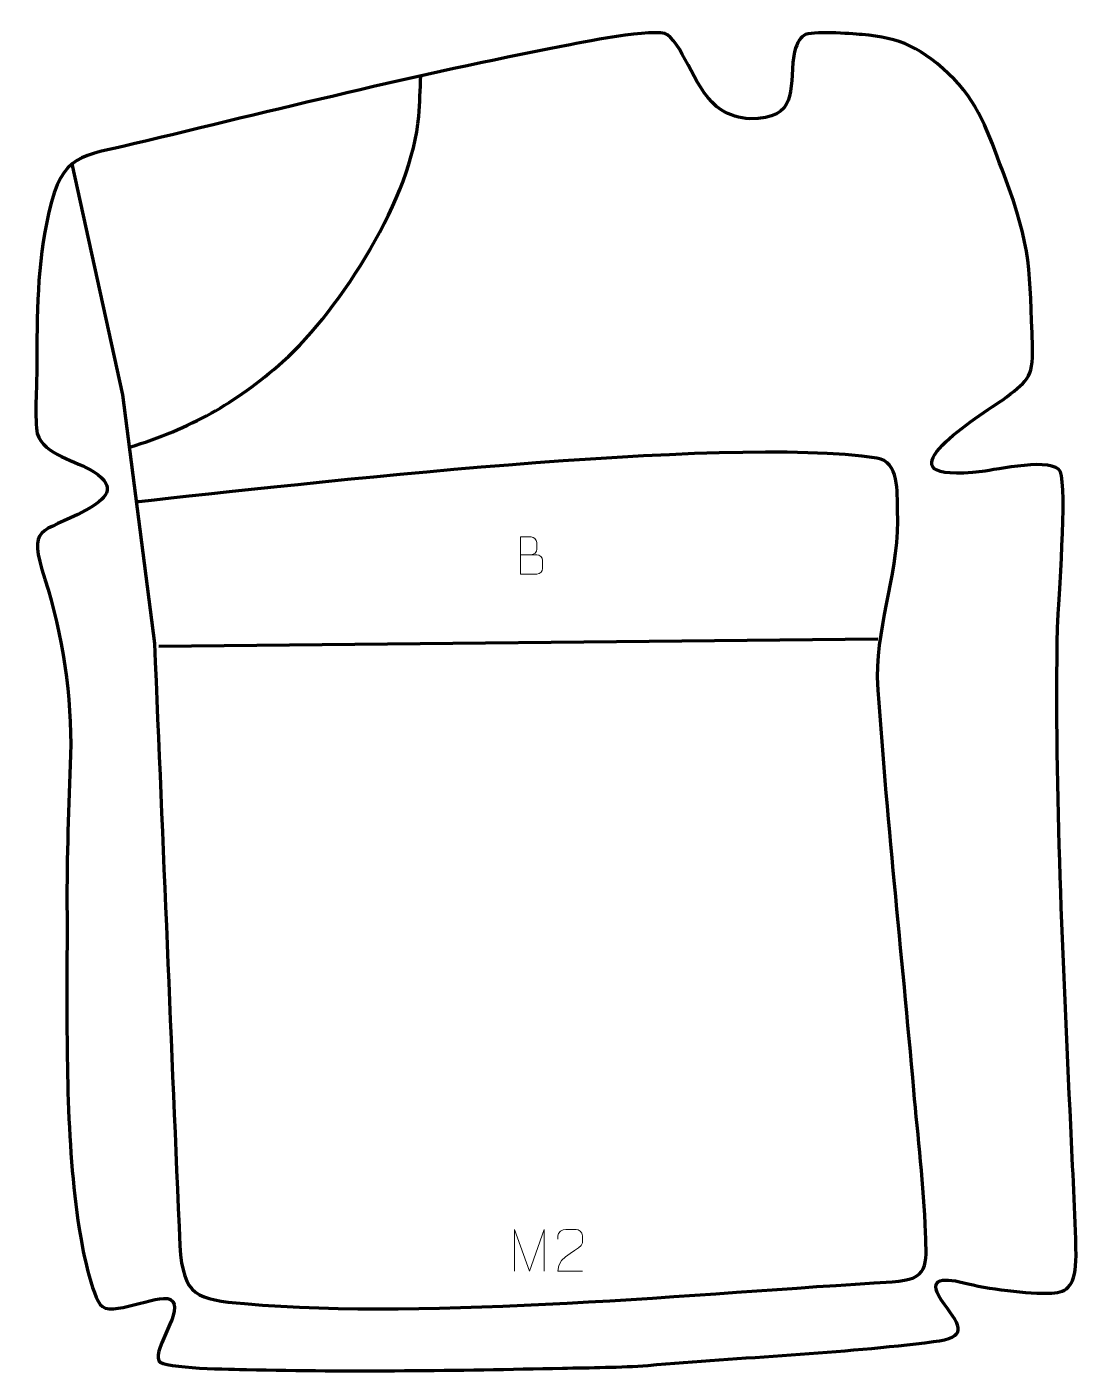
# Model space of a CAD drawing. Header units: millimetres. Extents: x -337 to 291, y -421 to 385.
import ezdxf

# ---------------------------------------------------------------- set-up
doc = ezdxf.new("R2010")
doc.units = ezdxf.units.MM
doc.header["$MEASUREMENT"] = 0
doc.layers.add('layer 1', color=7, linetype='Continuous')
doc.layers.add('layer 2', color=7, linetype='Continuous')

msp = doc.modelspace()

# ---------------------------------------------------------------- linework, layer by layer
at = {"layer": 'layer 1', "color": 142, "lineweight": 158}
for points, knots in [([(-275.9352, 132.9202), (-238.6664, 144.585), (-213.3873, 158.4823), (-183.9072, 184.2564), (-183.9072, 184.2564), (-148.7099, 216.5284), (-106.4771, 283.0656), (-102.5824, 331.2813), (-102.5824, 331.2813), (-101.9335, 339.3147), (-101.7224, 347.4768), (-101.3251, 355.5369)], [0, 0, 0, 0, 0.25, 0.25, 0.25, 0.25, 0.5, 0.5, 0.5, 0.5, 1, 1, 1, 1]), ([(-310.3073, 302.7375), (-310.3073, 302.7375), (-279.9464, 164.2855), (-279.9464, 164.2855), (-279.9464, 164.2855), (-279.9464, 164.2855), (-260.8964, 15.3249), (-260.8964, 15.3249), (-260.8964, 15.3249), (-255.8216, -105.0149), (-250.7943, -225.3531), (-245.7036, -345.6931), (-245.7036, -345.6931), (-243.6079, -376.387), (-235.4563, -377.8442), (-206.8872, -380.3672), (-206.8872, -380.3672), (-93.8845, -390.3464), (65.8716, -374.041), (181.1307, -367.3048), (181.1307, -367.3048), (203.4844, -365.6676), (201.6772, -357.8927), (201.0538, -337.7698), (201.0538, -337.7698), (200.0322, -309.8159), (196.4822, -280.508), (194.0535, -252.4734), (194.0535, -252.4734), (186.8222, -170.1103), (177.6715, -87.2807), (172.2165, -4.8504), (172.2165, -4.8504), (172.5176, 30.0254), (185.8086, 59.6093), (184.3363, 95.2717), (184.3363, 95.2717), (183.9008, 105.8187), (185.4507, 124.375), (171.8661, 126.4377), (171.8661, 126.4377), (80.9214, 140.247), (-178.0832, 110.2357), (-270.2515, 100.2549), (-270.2515, 100.2549), (-270.7467, 100.2013), (-271.2404, 100.1351), (-271.7347, 100.0745)], [0, 0, 0, 0, 0.07692308, 0.07692308, 0.07692308, 0.07692308, 0.15384615, 0.15384615, 0.15384615, 0.15384615, 0.23076923, 0.23076923, 0.23076923, 0.23076923, 0.30769231, 0.30769231, 0.30769231, 0.30769231, 0.38461538, 0.38461538, 0.38461538, 0.38461538, 0.46153846, 0.46153846, 0.46153846, 0.46153846, 0.53846154, 0.53846154, 0.53846154, 0.53846154, 0.61538462, 0.61538462, 0.61538462, 0.61538462, 0.69230769, 0.69230769, 0.69230769, 0.69230769, 0.76923077, 0.76923077, 0.76923077, 0.76923077, 0.84615385, 0.84615385, 0.84615385, 0.84615385, 1, 1, 1, 1])]:
    msp.add_open_spline(points, degree=3, knots=knots, dxfattribs=at)
at = {"layer": 'layer 1', "color": 250, "lineweight": 9}
for points, knots in [([(-41.6182, 68.4947), (-38.3592, 68.4951), (-35.0998, 68.4951), (-31.8401, 68.4947), (-31.8401, 68.4947), (-30.0708, 68.4792), (-28.3479, 66.9242), (-28.3479, 65.0884), (-28.3479, 65.0884), (-28.3482, 64.0776), (-28.3482, 61.3463), (-28.3479, 60.3352), (-28.3479, 60.3352), (-28.332, 58.6711), (-29.7133, 56.8673), (-31.7927, 56.8825), (-31.7927, 56.8825), (-35.0527, 56.8828), (-38.3124, 56.8828), (-41.5717, 56.8825), (-41.5717, 56.8825), (-41.5717, 64.3329), (-41.5717, 71.783), (-41.5717, 79.2328), (-41.5717, 79.2328), (-39.4456, 79.2328), (-37.3192, 79.2328), (-35.1927, 79.2328), (-35.1927, 79.2328), (-33.6872, 79.2486), (-31.8092, 77.5374), (-31.7933, 75.7797), (-31.7933, 75.7797), (-31.7937, 73.9291), (-31.7937, 73.7984), (-31.7933, 71.9475), (-31.7933, 71.9475), (-31.7779, 70.0969), (-33.4388, 68.4792), (-35.2392, 68.4947)], [0, 0, 0, 0, 0.09090909, 0.09090909, 0.09090909, 0.09090909, 0.18181818, 0.18181818, 0.18181818, 0.18181818, 0.27272727, 0.27272727, 0.27272727, 0.27272727, 0.36363636, 0.36363636, 0.36363636, 0.36363636, 0.45454545, 0.45454545, 0.45454545, 0.45454545, 0.54545455, 0.54545455, 0.54545455, 0.54545455, 0.63636364, 0.63636364, 0.63636364, 0.63636364, 0.72727273, 0.72727273, 0.72727273, 0.72727273, 0.81818182, 0.81818182, 0.81818182, 0.81818182, 1, 1, 1, 1]), ([(-45.1782, -360.8339), (-45.1782, -360.8339), (-45.1782, -335.876), (-45.1782, -335.876), (-45.1782, -335.876), (-45.1782, -335.876), (-36.2531, -360.8339), (-36.2531, -360.8339), (-36.2531, -360.8339), (-36.2531, -360.8339), (-27.4932, -335.8765), (-27.4932, -335.8765), (-27.4932, -335.8765), (-27.4932, -335.8765), (-27.4932, -360.8339), (-27.4932, -360.8339)], [0, 0, 0, 0, 0.2, 0.2, 0.2, 0.2, 0.4, 0.4, 0.4, 0.4, 0.6, 0.6, 0.6, 0.6, 1, 1, 1, 1]), ([(-4.5017, -360.8423), (-9.4161, -360.842), (-14.3305, -360.842), (-19.2446, -360.8423), (-19.2446, -360.8423), (-19.2446, -350.91), (-4.5936, -348.2688), (-4.5017, -343.9585), (-4.5017, -343.9585), (-4.502, -342.5344), (-4.502, -341.1107), (-4.5017, -339.6874), (-4.5017, -339.6874), (-4.5186, -337.6103), (-6.6414, -335.8855), (-8.3124, -335.8682), (-8.3124, -335.8682), (-10.3856, -335.8686), (-12.4585, -335.8686), (-14.5309, -335.8682), (-14.5309, -335.8682), (-16.353, -335.8517), (-19.1777, -337.6438), (-19.2446, -339.7374), (-19.2446, -339.7374), (-19.2446, -339.7374), (-19.2446, -341.7922), (-19.2446, -341.7922)], [0, 0, 0, 0, 0.125, 0.125, 0.125, 0.125, 0.25, 0.25, 0.25, 0.25, 0.375, 0.375, 0.375, 0.375, 0.5, 0.5, 0.5, 0.5, 0.625, 0.625, 0.625, 0.625, 0.75, 0.75, 0.75, 0.75, 1, 1, 1, 1])]:
    msp.add_open_spline(points, degree=3, knots=knots, dxfattribs=at)
at = {"layer": 'layer 1', "color": 142, "lineweight": 158}
msp.add_open_spline([(-258.3171, 13.8056), (-258.3171, 13.8056), (172.5401, 18.1289), (172.5401, 18.1289)], degree=3, dxfattribs=at)
at = {"layer": 'layer 2', "color": 242, "lineweight": 158}
msp.add_open_spline([(95.7467, 329.7201), (124.7436, 330.4606), (119.3507, 345.8066), (122.0597, 367.579), (122.0597, 367.579), (123.4924, 374.3759), (125.4469, 377.9557), (128.1759, 379.7761), (128.1759, 379.7761), (132.7343, 382.8169), (155.8901, 380.8648), (163.0135, 380.2868), (163.0135, 380.2868), (185.4954, 378.4623), (199.0248, 372.8301), (218.3824, 353.3341), (218.3824, 353.3341), (234.1916, 337.4119), (240.5024, 316.0713), (248.3617, 295.5819), (248.3617, 295.5819), (264.6995, 252.4805), (263.5455, 238.0992), (265.1439, 193.1472), (265.1439, 193.1472), (265.8285, 173.8937), (261.3246, 172.2989), (247.1507, 161.2633), (247.1507, 161.2633), (228.2089, 148.6224), (169.3214, 110.7279), (234.9789, 118.3974), (234.9789, 118.3974), (243.2534, 119.4591), (278.0466, 127.1716), (281.836, 118.2977), (281.836, 118.2977), (286.0961, 108.3218), (280.6774, 41.0396), (280.1749, 24.891), (280.1749, 24.891), (278.1915, -75.4781), (283.6906, -173.4267), (288.0337, -273.5068), (288.0337, -273.5068), (289.1756, -299.4699), (290.7606, -325.6092), (291.2515, -351.5775), (291.2515, -351.5775), (291.0223, -369.4549), (286.2252, -373.7075), (276.7329, -374.0839), (276.7329, -374.0839), (262.6195, -374.6435), (237.4234, -371.5395), (224.0069, -367.8501), (224.0069, -367.8501), (210.2561, -364.3148), (200.8876, -365.6299), (212.3382, -380.8797), (212.3382, -380.8797), (222.5216, -394.4419), (226.6053, -400.5316), (205.84, -403.1655), (205.84, -403.1655), (150.1426, -410.2307), (91.1213, -412.4809), (34.8796, -417.3955), (34.8796, -417.3955), (18.5029, -418.6577), (0.0176, -418.6986), (-16.474, -419.0626), (-16.474, -419.0626), (-79.0016, -420.4427), (-143.1804, -421.4209), (-205.6572, -419.8363), (-205.6572, -419.8363), (-212.8858, -419.6732), (-256.0137, -419.492), (-258.3406, -414.5836), (-258.3406, -414.5836), (-262.0161, -406.83), (-242.3132, -383.6902), (-251.3045, -377.8884), (-251.3045, -377.8884), (-259.6318, -374.1012), (-287.5355, -389.4038), (-293.4044, -380.8438), (-293.4044, -380.8438), (-299.8241, -371.4805), (-305.1385, -342.1085), (-306.7713, -330.535), (-306.7713, -330.535), (-314.1251, -278.4093), (-313.4528, -218.9309), (-313.2827, -166.0385), (-313.2827, -166.0385), (-313.2582, -158.4345), (-313.2362, -150.8304), (-313.2931, -143.2265), (-313.2931, -143.2265), (-313.457, -112.4551), (-312.3204, -82.1825), (-311.159, -51.461), (-311.159, -51.461), (-310.3305, -16.8455), (-315.9237, 20.9491), (-326.5032, 53.8965), (-326.5032, 53.8965), (-337.3046, 86.8818), (-329.0574, 80.4741), (-301.9947, 95.1897), (-301.9947, 95.1897), (-289.9947, 101.7147), (-282.6487, 108.8509), (-297.2326, 118.2788), (-297.2326, 118.2788), (-307.7034, 125.0477), (-327.0525, 128.0371), (-331.1131, 141.2156), (-331.1131, 141.2156), (-332.7809, 148.1052), (-331.3975, 171.3342), (-331.306, 180.2263), (-331.306, 180.2263), (-331.379, 213.2105), (-331.3827, 241.3266), (-324.0913, 273.9513), (-324.0913, 273.9513), (-316.0748, 309.2425), (-304.6682, 307.2806), (-273.4337, 314.7355), (-273.4337, 314.7355), (-188.5845, 335.0228), (-102.9346, 356.674), (-17.3165, 373.1154), (-17.3165, 373.1154), (-6.9609, 375.1188), (39.853, 384.9061), (46.4821, 380.1527), (46.4821, 380.1527), (56.5524, 372.9318), (63.2274, 345.2072), (78.6095, 335.1998), (78.6095, 335.1998), (84.0332, 331.6713), (89.4292, 330.4958), (95.7467, 329.7201)], degree=3, knots=[0, 0, 0, 0, 0.02631579, 0.02631579, 0.02631579, 0.02631579, 0.05263158, 0.05263158, 0.05263158, 0.05263158, 0.07894737, 0.07894737, 0.07894737, 0.07894737, 0.10526316, 0.10526316, 0.10526316, 0.10526316, 0.13157895, 0.13157895, 0.13157895, 0.13157895, 0.15789474, 0.15789474, 0.15789474, 0.15789474, 0.18421053, 0.18421053, 0.18421053, 0.18421053, 0.21052632, 0.21052632, 0.21052632, 0.21052632, 0.23684211, 0.23684211, 0.23684211, 0.23684211, 0.26315789, 0.26315789, 0.26315789, 0.26315789, 0.28947368, 0.28947368, 0.28947368, 0.28947368, 0.31578947, 0.31578947, 0.31578947, 0.31578947, 0.34210526, 0.34210526, 0.34210526, 0.34210526, 0.36842105, 0.36842105, 0.36842105, 0.36842105, 0.39473684, 0.39473684, 0.39473684, 0.39473684, 0.42105263, 0.42105263, 0.42105263, 0.42105263, 0.44736842, 0.44736842, 0.44736842, 0.44736842, 0.47368421, 0.47368421, 0.47368421, 0.47368421, 0.5, 0.5, 0.5, 0.5, 0.52631579, 0.52631579, 0.52631579, 0.52631579, 0.55263158, 0.55263158, 0.55263158, 0.55263158, 0.57894737, 0.57894737, 0.57894737, 0.57894737, 0.60526316, 0.60526316, 0.60526316, 0.60526316, 0.63157895, 0.63157895, 0.63157895, 0.63157895, 0.65789474, 0.65789474, 0.65789474, 0.65789474, 0.68421053, 0.68421053, 0.68421053, 0.68421053, 0.71052632, 0.71052632, 0.71052632, 0.71052632, 0.73684211, 0.73684211, 0.73684211, 0.73684211, 0.76315789, 0.76315789, 0.76315789, 0.76315789, 0.78947368, 0.78947368, 0.78947368, 0.78947368, 0.81578947, 0.81578947, 0.81578947, 0.81578947, 0.84210526, 0.84210526, 0.84210526, 0.84210526, 0.86842105, 0.86842105, 0.86842105, 0.86842105, 0.89473684, 0.89473684, 0.89473684, 0.89473684, 0.92105263, 0.92105263, 0.92105263, 0.92105263, 0.94736842, 0.94736842, 0.94736842, 0.94736842, 1, 1, 1, 1], dxfattribs=at)

doc.saveas('drawing.dxf')
